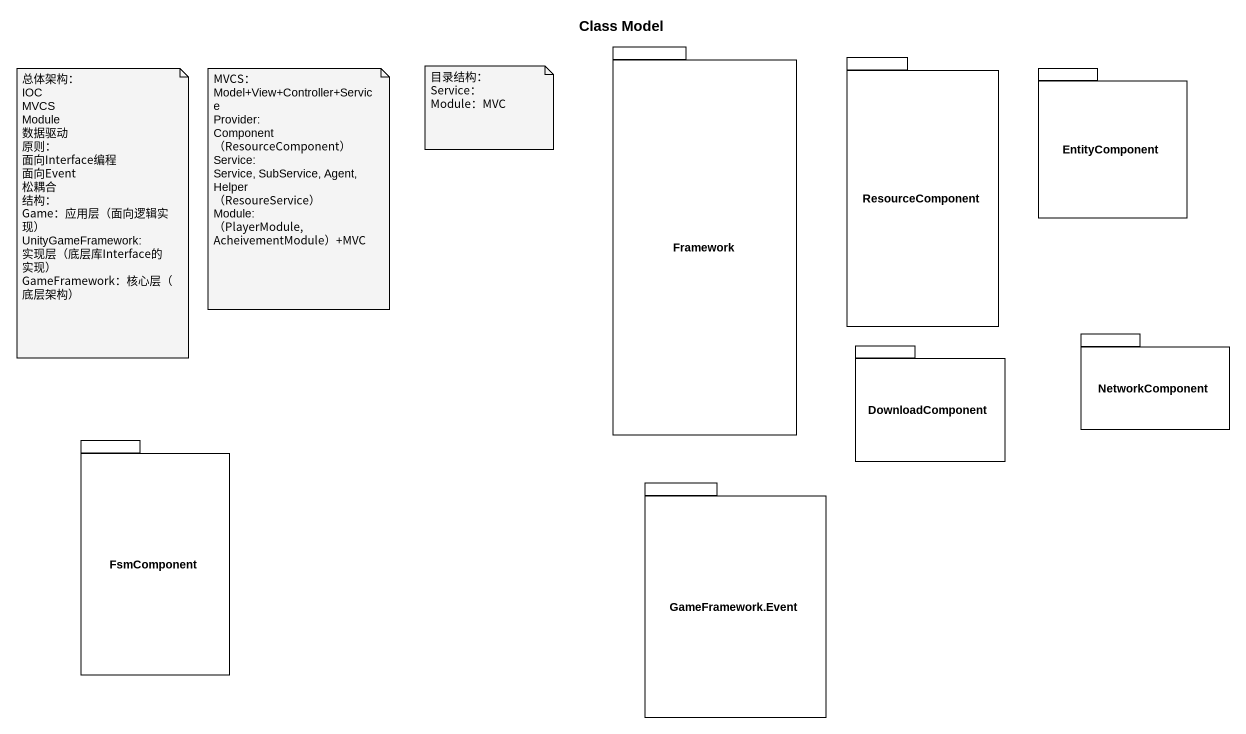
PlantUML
@startuml
title Class Model
package Framework {
}
package ResourceComponent {
}
package EntityComponent {
}
package DownloadComponent {
}
package NetworkComponent {
}
package FsmComponent {
}
package "GameFramework.Event" as GameFramework_Event {
}
note as N1
  总体架构：
  IOC
  MVCS
  Module
  数据驱动
  原则：
  面向Interface编程
  面向Event
  松耦合
  结构：
  Game：应用层（面向逻辑实现）
  UnityGameFramework: 实现层（底层库Interface的实现）
  GameFramework：核心层（底层架构）
end note
note as N2
  MVCS：
  Model+View+Controller+Service
  Provider:
  Component
  （ResourceComponent）
  Service:
  Service, SubService, Agent, Helper
  （ResoureService）
  Module:
  （PlayerModule, AcheivementModule）+MVC
end note
note as N3
  目录结构：
  Service：
  Module：MVC
end note
@enduml
